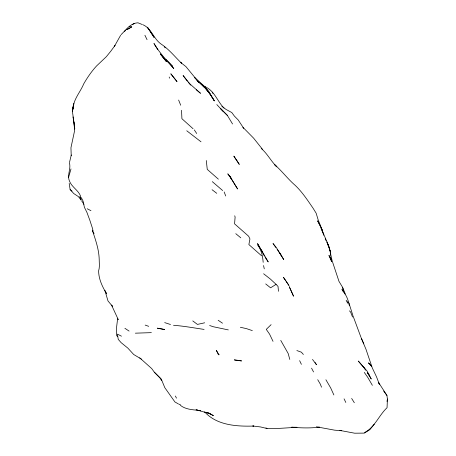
<?xml version="1.0" encoding="UTF-8"?>
<svg xmlns="http://www.w3.org/2000/svg" width="456" height="456" viewBox="0 0 456 456"><rect width="100%" height="100%" fill="white"/><g stroke="black" fill="none" stroke-linecap="round" stroke-linejoin="round"><path stroke-width="0.68" d="M73.091 109.001C73.159 99.522 80.302 92.266 83.722 83.864C87.398 77.486 91.582 71.358 96.581 65.938L106.339 56.692L110.762 51.237L115.003 45.463L114.473 46.238L120.618 35.3M69.187 183.369L70.11 189.496L73.729 193.526L78.346 196.576L81.031 199.962L79.891 196.878L80.53 195.955C78.158 190.095 71.797 187.051 69.529 181.226C66.73 175.11 71.233 169.051 69.432 162.872M361.471 338.551L365.986 349.285L372.301 367.963L376.531 376.855L379.352 384.248L378.56 382.442L386.933 395.449L387.418 399.017L387.047 407.71C378.833 415.422 374.917 427.192 364.595 432.533M73.308 106.778L73.416 104.726L72.441 111.503L74.795 128.86M330.543 255.366L330.685 253.365M386.984 401.457L387.418 399.017M69.517 162.342L71.284 154.994M68.582 177.35L70.988 168.931M218.424 354.734L218.686 354.369L216.378 350.385L218.424 354.734L219.205 354.779L218.686 354.369M374.296 424.165L369.896 429.649L364.378 433.114L354.654 433.2L339.868 430.418M121.102 34.633C126.038 29.868 130.41 23.091 137.969 22.8L142.357 24.556M271.098 324.655L266.27 329.38L269.547 334.1L273.03 341.35M132.439 24.63L134.503 23.341M278.474 291.304L278.017 286.396L276.091 284.35L270.579 287.827L265.705 283.923M124.465 31.259L125.685 30.529M127.503 29.435L131.755 26.887L129.156 26.431M126.34 29.68L131.755 26.887M204.676 322.797L197.437 324.415L192.78 320.91M319.531 427.067C310.285 428.361 300.937 427.967 291.663 427.209L296.902 427.278M296.839 427.397C286.955 427.682 277.134 428.914 267.205 428.509M135.375 333.176L151.381 332.635M341.692 430.76L334.584 430.156L316.396 426.782M204.106 329.414C193.92 327.921 183.836 326.046 173.531 325.288M200.6 410.793L197.87 410.428L196.069 409.648M200.657 410.759L198.645 410.457L209.384 413.558L213.425 415.655L208.546 412.857M228.319 329.91L213.357 326.758L209.629 325.51M240.352 327.26L246.588 328.668L252.328 330.617M266.788 428.463L260.598 426.958L252.784 425.989L253.792 426.058C236.818 426.559 217.107 425.419 204.847 412.121M164.69 322.609L170.487 324.501M145.168 325.088L148.707 326.325M296.856 350.55L301.365 352.18L303.382 354.472M196.838 409.83L198.098 410.326C192.027 409.67 185.598 409.374 180.547 405.458M207.594 412.788L209.384 413.558M206.5 412.321L210.233 413.928M178.837 404.136L180.644 404.962M178.256 403.868L174.904 401.941L164.787 387.628L161.242 378.987L154.293 372.164L151.745 368.608L139.707 357.84M93.246 230.747L92.374 230.32L92.813 229.396L89.792 220.128L86.931 212.416L84.406 207.315L83.049 201.062L81.481 197.893L79.891 196.878M87.176 208.751L90.955 210.678M121.461 336.192L117.42 334.117L118.252 339.361L121.102 342.627L127.851 348.116L133.699 354.5L141.377 359.083M265.933 427.916L267.034 428.497M143.127 24.829C151.506 28.466 153.626 38.965 161.093 44.05C169.051 49.288 174.859 56.761 181.625 63.298L180.884 62.626L185.951 66.633L199.033 82.599L197.072 80.205C201.968 85.118 207.845 89.319 211.042 95.657L208.945 92.819M261.242 148.456C267.376 153.666 271.001 161.19 276.798 166.828L274.546 164.576C281.996 171.034 287.73 178.906 295.129 185.301C302.231 191.999 307.543 200.201 313.055 208.181L316.139 213.191L318.214 220.009L322.192 229.995L323.674 235.256M124.893 328.303L129.094 331.079M218.173 320.277L222.505 323.207M348.794 304.654L349.627 305.252L352.801 315.216M186.755 130.769L201.005 141.805M221.867 106.276L226.096 109.468L231.808 112.552L234.384 116.08L238.186 119.939L243.652 128.21L242.974 127.355L253.604 138.145L262.405 149.209M212.057 189.725L216.76 193.31M263.614 273.76L270.528 279.197L276.091 284.35M212.314 181.648L222.665 190.551M235.78 233.671L240.791 237.821M70.11 189.496L72.019 191.087M196.354 89.798L200.509 93.303L189.952 83.961L183.101 75.525L187.348 81.202M344.497 293.322C347.204 296.605 348.224 301.234 349.627 305.252M349.404 310.867L350.522 311.841L352.528 317M198.354 81.744L204.562 87.558M204.693 411.865L205.622 412.68M218.373 179.168L207.263 169.387L206.289 160.529M261.607 255.827L248.873 244.564L249.939 238.944L248.657 236.248L234.561 223.833L235.119 217.102L234.72 215.785M193.065 128.734L181.915 118.708L181.539 110.278M223.999 108.1C217.17 101.192 214.349 90.174 204.373 86.429L205.291 87.056L194.746 77.702L197.904 81.236M162.809 56.977L172.499 66.223L165.574 59.383L169.438 63.167L173.776 68.525C166.685 60.568 159.48 52.725 153.963 43.491L157.747 49.522M227.367 115.414L220.493 108.522L227.367 115.414L232.549 123.981M154.293 372.164L159.868 377.853L161.658 380.697M206.522 89.536L208.477 91.508L214.349 100.913L209.19 92.334L205.593 88.282L208.107 91.684M349.188 303.593L346.138 300.384L347.74 303.223M216.805 104.561L223.44 111.691M190.75 85.118L188.208 82.257M112.438 306.301L107.986 300.926L104.874 290.341L106.613 293.824C102.412 286.75 98.673 279.294 98.621 270.853C99.807 267.153 99.231 263.311 99.209 259.51C98.958 249.329 95.515 239.816 92.374 230.32L93.942 233.626L93.617 232.417M112.284 306.022L111.515 305.047L118.281 319.627L117.602 318.772L116.576 327.362L116.434 335.006L117.466 336.631M364.133 367.969L358.296 361.044L367.051 371.019L371.252 379.022L367.701 373.105M364.948 369.029L365.763 370.084L365.011 369.035M383.678 391.06L386.933 395.449M312.502 359.431L316.481 364.732L315.067 362.486M363.5 366.926L364.253 367.981M275.891 247.517L273.019 243.521L276.433 247.745L283.735 259.595L279.454 252.362M277.123 249.232L281.722 256.198M364.287 372.421L367.639 377.192L372.37 385.331M330.013 257.121L331.917 259.886L329.87 250.395M367.872 373.356L369.064 375.106L367.348 372.518M285.895 280.942L283.432 277.294L288.967 285.507L286.505 281.865M265.153 257.355L268.225 261.926L261.356 250.059L263.055 253.656M81.664 200.902L83.967 204.322M194.313 129.914L196.696 133.5M211.373 96.256L214.349 100.759M257.617 245.014L257.634 245.037C261.522 249.951 262.679 256.249 263.18 262.337M343.374 291.8L341.949 289.474L345.329 294.04L342.587 287.326L338.979 281.363L331.945 260.154M176.512 398.151L175.343 396.025M351.661 398.458L354.329 402.745M164.462 46.803L165.123 47.88M325.909 379.745L330.674 387.913L333.877 394.964M317.712 379.694L320.14 383.809L321.565 387.207M280.753 340.393L288.186 353.52L289.794 359.436M263.408 254.271L264.457 256.124M262.183 251.78L257.555 243.589L262.223 251.786L261.356 250.059M320.289 225.805L317.621 220.841L322.192 229.995M311.551 368.152L313.546 371.953M144.917 35.26L147.054 39.678M344.069 398.835L345.813 402.46M299.638 360.673L301.393 364.327M327.237 243.168L328.725 246.331L330.56 252.111L326.98 241.982L321.013 227.772L322.768 232.794M325.225 238.813L326.034 240.546M363.802 343.847L361.226 337.987M329.198 247.391L326.98 241.982L328.725 246.331M178.627 100.046L180.69 105.233M224.158 191.953L225.731 195.989M169.182 77.007L169.609 78.198M212.433 92.163L212.895 93.446M352.99 315.808L361.027 337.468M342.587 287.326L343.915 292.336M263.545 265.552L264.275 268.846M72.989 116.93L74.14 123.382L74.522 131.049L70.948 147.744L71.21 155.559M80.78 197.955L81.031 199.962M73.969 122.499L74.567 129.019M72.629 109.702L72.441 111.503L73.826 103.689L72.629 109.702M164.662 329.523L157.457 328.189L164.662 329.523M241.48 360.907L234.743 360.149L234.321 359.767L241.48 360.907M329.779 256.221L328.873 255.463L331.7 261.619L329.779 256.221M369.012 363.381L368.499 362.868L371.771 366.356L369.012 363.381M206.289 89.125L202.698 85.466L209.156 92.289L206.289 89.125M163.744 58.163L160.318 53.939L166.394 61.617L163.744 58.163M176.962 81.538L170.892 73.889L176.962 81.538M230.001 176.597L227.789 173.833L231.488 178.849L230.001 176.597L237.547 188.898L230.001 176.597M148.428 28.603L147.396 27.189L154.071 37.392L148.428 28.603M236.898 160.694L233.837 156.117L239.297 164.399L236.898 160.694M291.68 291.948L289.264 286.738L293.527 296.2L291.68 291.948"/></g></svg>
